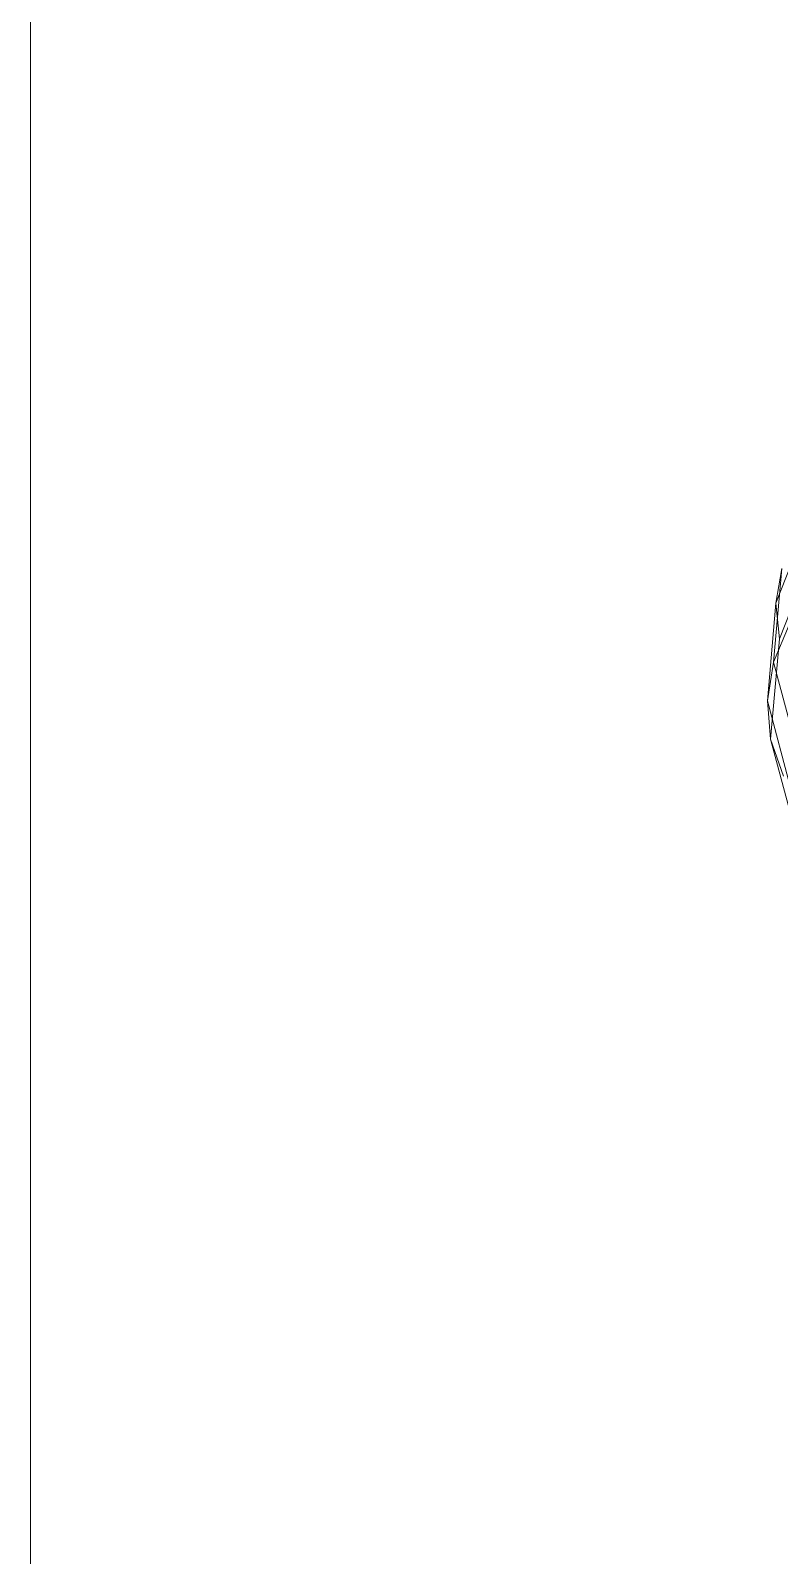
# Model space of a CAD drawing. Header units: inches. Extents: x -827 to 154, y -802 to 207.
# Drawn here: x -721.843 to -721.32, y 37.546 to 38.61 of the extents above; entities that cross this region are included whole.
import ezdxf

# ---------------------------------------------------------------- set-up
doc = ezdxf.new("R2010")
doc.units = ezdxf.units.IN
doc.header["$MEASUREMENT"] = 0
doc.layers.add('DrillPressTable _1__skp', color=8, linetype='Continuous', lineweight=9)
doc.layers.add('Layer0', color=7, linetype='Continuous', lineweight=9)

# ---------------------------------------------------------------- blocks, each defined once
blk = doc.blocks.new('DrillPressTable _1__skp_18-402061-Level 1')
at = {"layer": 'Layer0'}
blk.add_line((6.5899, 0.9115), (6.5899, 20.1008), dxfattribs=at)
blk.add_line((6.5899, 0.9115), (6.5899, 20.1008), dxfattribs=at)
blk = doc.blocks.new('DrillPressTable _1__skp_13-402056-Level 1')
at = {"layer": 'Layer0'}
for p, q in [((6.8019, 2.7051), (6.7738, 2.6336)), ((6.7738, 2.6336), (6.8019, 2.7051)), ((6.7763, 2.6086), (6.8052, 2.6821)), ((6.7779, 2.6576), (6.7721, 2.5923)), ((6.7721, 2.5923), (6.7779, 2.6576)), ((6.7738, 2.6336), (6.7779, 2.6576)), ((6.7779, 2.6576), (6.7738, 2.6336)), ((6.7738, 2.6336), (6.7678, 2.5654)), ((6.7678, 2.5654), (6.7738, 2.6336)), ((6.7763, 2.6086), (6.7738, 2.6336)), ((6.7738, 2.6336), (6.7763, 2.6086)), ((6.7721, 2.5923), (6.783, 2.6185)), ((6.7721, 2.5923), (6.783, 2.6185)), ((6.7763, 2.6086), (6.7701, 2.5386)), ((6.7701, 2.5386), (6.7763, 2.6086)), ((6.7678, 2.5654), (6.7721, 2.5923)), ((6.7678, 2.5654), (6.7721, 2.5923)), ((6.7882, 2.5325), (6.7721, 2.5923)), ((6.7721, 2.5923), (6.7882, 2.5325)), ((6.7701, 2.5386), (6.7678, 2.5654)), ((6.7845, 2.503), (6.7678, 2.5654)), ((6.7678, 2.5654), (6.7845, 2.503)), ((6.7701, 2.5386), (6.7678, 2.5654)), ((6.779, 2.5128), (6.7701, 2.5386)), ((6.7873, 2.4746), (6.7701, 2.5386)), ((6.7701, 2.5386), (6.7873, 2.4746)), ((6.779, 2.5128), (6.7701, 2.5386))]:
    blk.add_line(p, q, dxfattribs=at)
blk = doc.blocks.new('DrillPressTable _1__skp_8-402051-Level 1')
blk.add_blockref('DrillPressTable _1__skp_13-402056-Level 1', (0, 0))
blk = doc.blocks.new('DrillPressTable _1__skp_3-402046-Level 1')
for name, p in [('DrillPressTable _1__skp_18-402061-Level 1', (2.6712, 0.2015)), ('DrillPressTable _1__skp_8-402051-Level 1', (3.0073, 0.7471))]:
    blk.add_blockref(name, p)
blk = doc.blocks.new('DrillPressTable _1__skp_2-402045-Level 1')
blk.add_blockref('DrillPressTable _1__skp_3-402046-Level 1', (1.9576, 0.5283))
blk = doc.blocks.new('DrillPressTable _1__skp_1-402044-Level 1')
at = {"rotation": 270.0000000000001}
blk.add_blockref('DrillPressTable _1__skp_2-402045-Level 1', (123.4866, 172.5737), dxfattribs=at)
blk = doc.blocks.new('DrillPressTable _1__skp-401998-Level 1')
blk.add_blockref('DrillPressTable _1__skp_1-402044-Level 1', (0, 0))

msp = doc.modelspace()

# ---------------------------------------------------------------- block references
at = {"layer": 'DrillPressTable _1__skp', "color": 7, "rotation": 89.99999999999967}
msp.add_blockref('DrillPressTable _1__skp-401998-Level 1', (-560.487909, -89.184773), dxfattribs=at)

doc.saveas('drawing.dxf')
